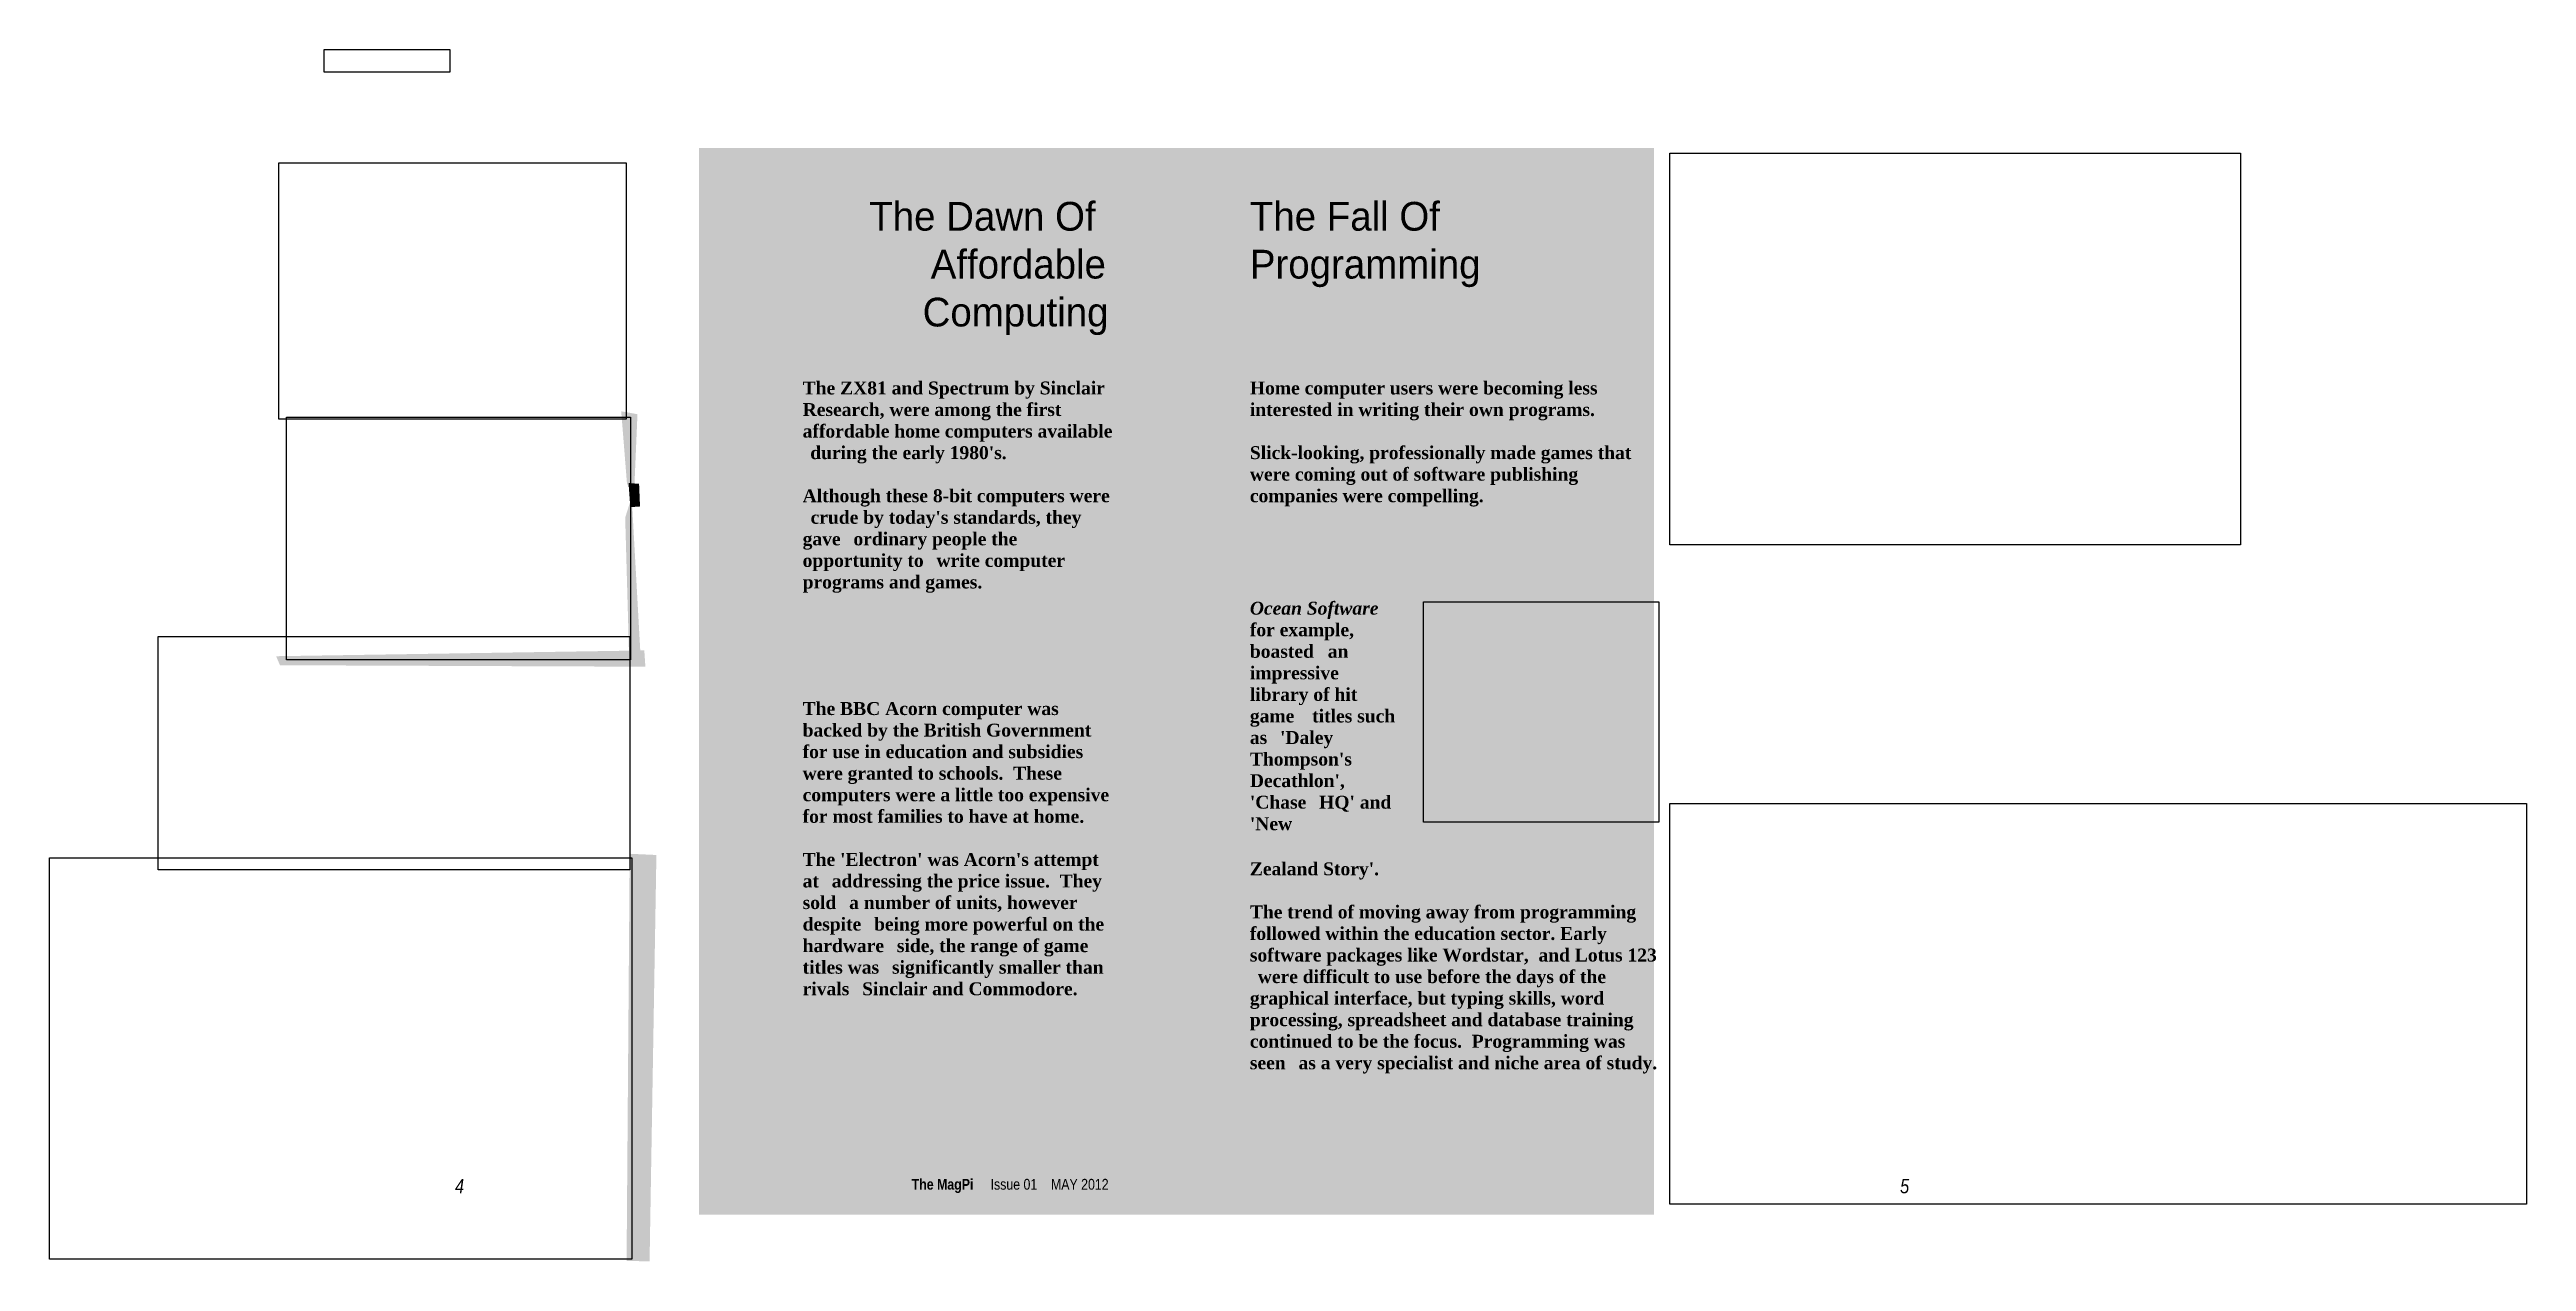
# Model space of a CAD drawing. Header units: millimetres. Extents: x -195 to 495, y 300 to 638.
import ezdxf

# ---------------------------------------------------------------- set-up
doc = ezdxf.new("R2010")
doc.units = ezdxf.units.MM
for name, color, linetype in [('Background Fill', 3, 'Continuous'), ('Images', 7, 'Continuous'), ('Text', 7, 'Continuous')]:
    doc.layers.add(name, color=color, linetype=linetype)
doc.styles.get("Standard").update_dxf_attribs({"font": 'arial.ttf'})
picture_1 = doc.add_image_def('image1.gif', size_in_pixel=(200, 36))
picture_2 = doc.add_image_def('image2.jpg', size_in_pixel=(190, 178))
picture_3 = doc.add_image_def('image3.jpg', size_in_pixel=(2031, 1433))
picture_4 = doc.add_image_def('image4.png', size_in_pixel=(800, 590))
picture_5 = doc.add_image_def('image5.jpeg', size_in_pixel=(1710, 1178))
picture_6 = doc.add_image_def('image6.png', size_in_pixel=(800, 396))
picture_7 = doc.add_image_def('image7.jpg', size_in_pixel=(1024, 703))
picture_8 = doc.add_image_def('image8.jpg', size_in_pixel=(2225, 1041))

msp = doc.modelspace()

# ---------------------------------------------------------------- hatches: boundary and pattern name
at = {"layer": 'Background Fill'}
h = msp.add_hatch(color=256, dxfattribs=at)
h.dxf.hatch_style = 1
h.set_gradient(color1=(255, 255, 255), color2=(179, 150, 128), tint=1)
h.paths.add_polyline_path([(120.32, 610.18), (-14.04, 610.18), (-14.04, 313.18), (120.32, 313.18)])
h = msp.add_hatch(color=256, dxfattribs=at)
h.dxf.hatch_style = 1
h.set_gradient(color1=(216, 242, 253), tint=1)
h.paths.add_polyline_path([(251.83, 610.18), (120.32, 610.18), (120.32, 313.18), (251.83, 313.18)])

# ---------------------------------------------------------------- linework, layer by layer
at = {"layer": 'Background Fill', "color": 7, "true_color": 0xffffff}
for points in [[(-32.17, 512.52), (-34.08, 516.75), (-31.16, 536.08), (-35.69, 536.89)], [(-34.58, 507.29), (-32.77, 513.03), (-33.45, 467.12), (-30.23, 467.52)], [(-33.65, 516.92), (-33.16, 510.2), (-30.71, 516.69), (-30.45, 510.39)], [(-29.26, 470.31), (-28.96, 465.78), (-131.75, 468.7), (-130.69, 466.19)], [(-33.33, 413.7), (-25.89, 413.36), (-34.19, 300.37), (-27.79, 300.2)]]:
    msp.add_solid(points, dxfattribs=at)

# ---------------------------------------------------------------- texts
at = {"layer": 'Text', "char_height": 8, "attachment_point": 1}
for s, insert in [('\\pi18.544;{\\fBaskerville Old Face|b0|i0|c0|p18;\\C38;\\c795446;The Dawn Of \\P\\pi35.658;Affordable \\P\\pi33.413;Computing}', (14.82, 595.18)), ('{\\fBaskerville Old Face|b0|i0|c0|p18;\\C16;\\c133;The Fall Of Programming\\H1.0335x; }', (139.32, 595.18))]:
    msp.add_mtext_dynamic_manual_height_columns(s, width=86.5, gutter_width=12.5, heights=[0], dxfattribs=dict(at, insert=insert))
at = {"layer": 'Text', "color": 166, "char_height": 3.6, "attachment_point": 1}
for s, width, insert in [("{\\fTimes New Roman|b1|i0|c0|p18;\\C38;\\c795446;The ZX81 and Spectrum by Sinclair Research, were among the first \\H1.8388x; \\H0.54385x;affordable home computers available \\H1.5592x; \\H0.64137x;during the early 1980's.\\H1.6524x; \\H0.60519x;\\P\\H1.6184x; \\H0.61789x;\\PAlthough these 8-bit computers were \\H1.6301x; \\H0.61346x;crude by today's standards, they gave \\H1.6258x; \\H0.61507x;ordinary people the opportunity to \\H1.6276x; \\H0.6144x;write computer programs and games.\\H1.6295x; }", 86.5, (14.82, 545.18)), ('{\\fTimes New Roman|b1|i0|c0|p18;\\C16;\\c133;Home computer users were becoming less interested in writing their own programs.\\H1.8388x; \\H0.54385x;\\P\\H1.5563x; \\H0.64256x;\\PSlick-looking, professionally made games that \\H1.6508x; \\H0.60577x;were coming out of software publishing \\H1.6218x; \\H0.61659x;companies were compelling.\\H1.6315x; }', 113.8741, (139.32, 545.18)), ("{\\fTimes New Roman|b1|i1|c0|p18;\\C16;\\c133;Ocean Software\\fTimes New Roman|b1|i0|c0|p18; for example, boasted \\H1.8352x; \\H0.54489x;an impressive \\H1.5578x; \\H0.64193x;library of hit game  \\H1.6528x; \\H0.60503x;titles such as \\H1.6211x; \\H0.61685x;'Daley Thompson's \\H1.6288x; \\H0.61394x;Decathlon', 'Chase \\H1.6259x; \\H0.61505x;HQ' and 'New\\H1.6288x; }", 43.325, (139.32, 483.87)), ("{\\fTimes New Roman|b1|i0|c0|p18;\\C38;\\c795446;The BBC Acorn computer was backed by the British Government \\H1.8381x; \\H0.54403x;for use in education and subsidies \\H1.5594x; \\H0.64128x;were granted to schools.  These \\H1.6494x; \\H0.60628x;computers were a little too expensive \\H1.6198x; \\H0.61738x;for most families to have at home.\\H1.6322x; \\H0.61268x;\\P\\H1.6251x; \\H0.61533x;\\PThe 'Electron' was Acorn's attempt at \\H1.625x; \\H0.6154x;addressing the price issue.  They sold \\H1.6279x; \\H0.61429x;a number of units, however despite \\H1.6295x; \\H0.6137x;being more powerful on the hardware \\H1.6289x; \\H0.6139x;side, the range of game titles was \\H1.6291x; \\H0.61383x;significantly smaller than rivals \\H1.6291x; \\H0.61385x;Sinclair and Commodore. \\H1.6291x; }", 86.5, (14.82, 455.93)), ("{\\fTimes New Roman|b1|i0|c0|p18;\\C16;\\c133;Zealand Story'.\\P\\H1.8352x; \\H0.54489x;\\PThe trend of moving away from programming \\H1.5578x; \\H0.64193x;followed within the education sector. Early \\H1.6528x; \\H0.60503x;software packages like Wordstar,  and Lotus 123 \\H1.6211x; \\H0.61685x;were difficult to use before the days of the \\H1.6317x; \\H0.61286x;graphical interface, but typing skills, word \\H1.6282x; \\H0.61418x;processing, spreadsheet and database training \\H1.6294x; \\H0.61374x;continued to be the focus.  Programming was seen \\H1.629x; \\H0.61389x;as a very specialist and niche area of study.\\H1.6291x; }", 113.8741, (139.32, 411.31))]:
    msp.add_mtext_dynamic_manual_height_columns(s, width=width, gutter_width=12.5, heights=[0], dxfattribs=dict(at, insert=insert))
at = {"layer": 'Text', "color": 255, "char_height": 4, "attachment_point": 1}
for s, insert in [('\\pi7.7217;{\\fArial Narrow|b0|i1|c0|p34;\\C43;4}', (-89.68, 323.18)), ('{\\fArial Narrow|b0|i1|c0|p34;\\C43;5}', (320.32, 323.18))]:
    msp.add_mtext_dynamic_manual_height_columns(s, width=10, gutter_width=12.5, heights=[0], dxfattribs=dict(at, insert=insert))
at = {"layer": 'Text', "color": 254, "insert": (-39.68, 323.18), "char_height": 3, "attachment_point": 1}
msp.add_mtext_dynamic_manual_height_columns('\\pi84.851;{\\fArial Narrow|b1|i0|c0|p34;\\C255;\\c16777215;The MagPi\\fArial Narrow|b0|i0|c0|p34;     Issue 01    MAY 2012}', width=139.4261, gutter_width=12.5, heights=[0], dxfattribs=at)

# ---------------------------------------------------------------- pictures from other files: only their frames are drawn
at = {"layer": 'Images'}
image = msp.add_image(picture_1, insert=(-118.4, 631.3), size_in_units=(35, 6.3), dxfattribs=at)
image.dxf.flags = 7
image = msp.add_image(picture_7, insert=(256.25, 499.68), size_in_units=(158.84, 109.05), dxfattribs=dict(at, brightness=99, contrast=32))
image.dxf.flags = 7
image = msp.add_image(picture_4, insert=(-131.04, 534.65), size_in_units=(96.77, 71.37), dxfattribs=dict(at, brightness=99, contrast=42))
image.dxf.flags = 15
image = msp.add_image(picture_3, insert=(-128.89, 467.68), size_in_units=(95.79, 67.59), dxfattribs=dict(at, brightness=96, contrast=71))
image.dxf.flags = 15
image = msp.add_image(picture_2, insert=(187.65, 422.46), size_in_units=(65.55, 61.41), dxfattribs=at)
image.dxf.flags = 7
image = msp.add_image(picture_6, insert=(-164.63, 409.23), size_in_units=(131.31, 65), dxfattribs=dict(at, brightness=94, contrast=68, fade=5))
image.dxf.flags = 15
image = msp.add_image(picture_8, insert=(256.25, 316.17), size_in_units=(238.45, 111.56), dxfattribs=at)
image.dxf.flags = 7
image = msp.add_image(picture_5, insert=(-194.83, 300.85), size_in_units=(162.13, 111.69), dxfattribs=dict(at, brightness=99, contrast=45))
image.dxf.flags = 15

doc.saveas('drawing.dxf')
